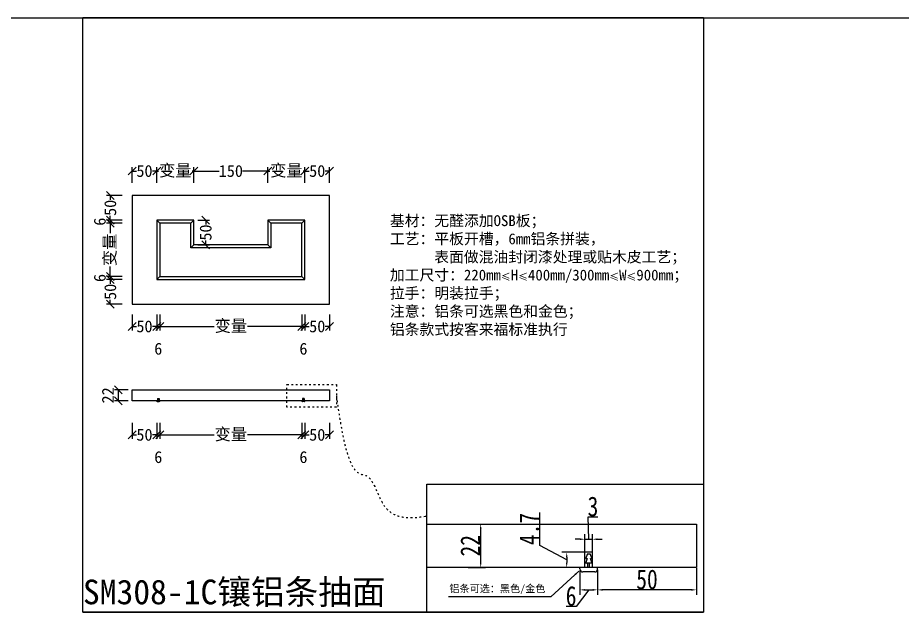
# Model space of a CAD drawing. Header units: millimetres. Extents: x 85186 to 129000, y -77269 to -36327.
# Drawn here: x 94100 to 95892, y -41287 to -40083 of the extents above; entities that cross this region are included whole.
import ezdxf

# ---------------------------------------------------------------- set-up
doc = ezdxf.new("R2010")
doc.units = ezdxf.units.MM
doc.linetypes.add('100', pattern=[30, 12, -18])
doc.styles.add('KLF-1_宋体', font='SimSun.ttf')
doc.styles.get("Standard").update_dxf_attribs({"font": 'SimSun.ttf'})
doc.styles.add('宋体', font='SimSun.ttf', dxfattribs={"width": 0.8})
doc.dimstyles.new('客来福-8', dxfattribs={"dimscale": 8, "dimtxt": 3, "dimasz": 2, "dimexe": 1, "dimexo": 1, "dimgap": 0.1, "dimtad": 0, "dimtxsty": '宋体', "dimblk": 'OBLIQUE', "dimcen": 2.5, "dimclrd": 256, "dimclre": 256, "dimclrt": 1, "dimadec": 0, "dimazin": 0, "dimtfac": 1, "dimtmove": 2, "dimatfit": 3, "dimldrblk": 'OPEN30', "dimfxl": 3, "dimfxlon": 1, "dimarcsym": 0})
doc.dimstyles.new('客来福标注小', dxfattribs={"dimscale": 20, "dimtxt": 2, "dimasz": 0.5, "dimexe": 0.5, "dimexo": 0, "dimgap": 0.05, "dimtad": 1, "dimdec": 0, "dimzin": 0, "dimdsep": 46, "dimtxsty": 'Standard', "dimcen": 0, "dimclrd": 256, "dimclre": 256, "dimclrt": 256, "dimadec": 0, "dimazin": 0, "dimtfac": 1, "dimtdec": 0, "dimtofl": 0, "dimtmove": 1, "dimatfit": 3, "dimfxl": 2.2, "dimfxlon": 1, "dimtolj": 1, "dimtzin": 0, "dimarcsym": 0})

# ---------------------------------------------------------------- blocks, each defined once
blk = doc.blocks.new('_Oblique')
at = {"color": 0, "linetype": 'ByBlock', "lineweight": -2}
blk.add_line((-0.5, -0.5), (0.5, 0.5), dxfattribs=at)
blk = doc.blocks.new('*D81')
at = {"lineweight": -2, "transparency": 16777216}
for p, q in [((94331.7, -40903.3), (94331.7, -40935.3)), ((94381.7, -40903.3), (94381.7, -40935.3)), ((94331.7, -40927.3), (94340.6, -40927.3)), ((94381.7, -40927.3), (94372.8, -40927.3))]:
    blk.add_line(p, q, dxfattribs=at)
at = {"layer": 'Defpoints', "color": 0, "transparency": 16777216}
for p in [(94381.7, -40808.4), (94331.7, -40858.4), (94381.7, -40927.3)]:
    blk.add_point(p, dxfattribs=at)
at = {"lineweight": -2, "transparency": 16777216, "xscale": 16, "yscale": 16, "zscale": 16, "rotation": 180}
blk.add_blockref('_Oblique', (94331.7, -40927.3), dxfattribs=at)
at = {"lineweight": -2, "transparency": 16777216, "xscale": 16, "yscale": 16, "zscale": 16}
blk.add_blockref('_Oblique', (94381.7, -40927.3), dxfattribs=at)
at = {"color": 1, "transparency": 16777216, "insert": (94356.7, -40927.3), "char_height": 24, "attachment_point": 5, "style": 'KLF-1_宋体'}
blk.add_mtext('50', dxfattribs=at)
blk = doc.blocks.new('_Open30')
at = {"color": 0, "linetype": 'ByBlock', "lineweight": -2}
for p, q in [((-1, 0.27), (0, 0)), ((0, 0), (-1, -0.27)), ((0, 0), (-1, 0))]:
    blk.add_line(p, q, dxfattribs=at)
blk = doc.blocks.new('*D82')
at = {"lineweight": -2, "transparency": 16777216}
for p, q in [((94381.7, -40903.3), (94381.7, -40935.3)), ((94387.7, -40903.3), (94387.7, -40935.3)), ((94381.7, -40927.3), (94387.7, -40927.3))]:
    blk.add_line(p, q, dxfattribs=at)
at = {"layer": 'Defpoints', "color": 0, "transparency": 16777216}
for p in [(94387.7, -40802.4), (94381.7, -40808.4), (94387.7, -40927.3)]:
    blk.add_point(p, dxfattribs=at)
at = {"lineweight": -2, "transparency": 16777216, "xscale": 16, "yscale": 16, "zscale": 16, "rotation": 180}
blk.add_blockref('_Oblique', (94381.7, -40927.3), dxfattribs=at)
at = {"lineweight": -2, "transparency": 16777216, "xscale": 16, "yscale": 16, "zscale": 16}
blk.add_blockref('_Oblique', (94387.7, -40927.3), dxfattribs=at)
at = {"color": 1, "transparency": 16777216, "insert": (94384.7, -40972.5), "char_height": 24, "attachment_point": 5, "style": 'KLF-1_宋体'}
blk.add_mtext('6', dxfattribs=at)
blk = doc.blocks.new('*D83')
at = {"lineweight": -2, "transparency": 16777216}
for p, q in [((94387.7, -40903.3), (94387.7, -40935.3)), ((94675.7, -40903.3), (94675.7, -40935.3)), ((94387.7, -40927.3), (94497.9, -40927.3)), ((94675.7, -40927.3), (94565.5, -40927.3))]:
    blk.add_line(p, q, dxfattribs=at)
at = {"layer": 'Defpoints', "color": 0, "transparency": 16777216}
for p in [(94387.7, -40802.4), (94675.7, -40858.4), (94675.7, -40927.3)]:
    blk.add_point(p, dxfattribs=at)
at = {"lineweight": -2, "transparency": 16777216, "xscale": 16, "yscale": 16, "zscale": 16, "rotation": 180}
blk.add_blockref('_Oblique', (94387.7, -40927.3), dxfattribs=at)
at = {"lineweight": -2, "transparency": 16777216, "xscale": 16, "yscale": 16, "zscale": 16}
blk.add_blockref('_Oblique', (94675.7, -40927.3), dxfattribs=at)
at = {"color": 1, "transparency": 16777216, "insert": (94531.7, -40927.3), "char_height": 24, "attachment_point": 5, "style": 'KLF-1_宋体'}
blk.add_mtext('变量', dxfattribs=at)
blk = doc.blocks.new('*D84')
at = {"lineweight": -2, "transparency": 16777216}
for p, q in [((94675.7, -40903.3), (94675.7, -40935.3)), ((94681.7, -40903.3), (94681.7, -40935.3)), ((94675.7, -40927.3), (94681.7, -40927.3))]:
    blk.add_line(p, q, dxfattribs=at)
at = {"layer": 'Defpoints', "color": 0, "transparency": 16777216}
for p in [(94681.7, -40808.4), (94675.7, -40858.4), (94681.7, -40927.3)]:
    blk.add_point(p, dxfattribs=at)
at = {"lineweight": -2, "transparency": 16777216, "xscale": 16, "yscale": 16, "zscale": 16, "rotation": 180}
blk.add_blockref('_Oblique', (94675.7, -40927.3), dxfattribs=at)
at = {"lineweight": -2, "transparency": 16777216, "xscale": 16, "yscale": 16, "zscale": 16}
blk.add_blockref('_Oblique', (94681.7, -40927.3), dxfattribs=at)
at = {"color": 1, "transparency": 16777216, "insert": (94678.7, -40972.5), "char_height": 24, "attachment_point": 5, "style": 'KLF-1_宋体'}
blk.add_mtext('6', dxfattribs=at)
blk = doc.blocks.new('*D85')
at = {"lineweight": -2, "transparency": 16777216}
for p, q in [((94681.7, -40903.3), (94681.7, -40935.3)), ((94731.7, -40903.3), (94731.7, -40935.3)), ((94681.7, -40927.3), (94690.6, -40927.3)), ((94731.7, -40927.3), (94722.8, -40927.3))]:
    blk.add_line(p, q, dxfattribs=at)
at = {"layer": 'Defpoints', "color": 0, "transparency": 16777216}
for p in [(94681.7, -40808.4), (94731.7, -40858.4), (94731.7, -40927.3)]:
    blk.add_point(p, dxfattribs=at)
at = {"lineweight": -2, "transparency": 16777216, "xscale": 16, "yscale": 16, "zscale": 16, "rotation": 180}
blk.add_blockref('_Oblique', (94681.7, -40927.3), dxfattribs=at)
at = {"lineweight": -2, "transparency": 16777216, "xscale": 16, "yscale": 16, "zscale": 16}
blk.add_blockref('_Oblique', (94731.7, -40927.3), dxfattribs=at)
at = {"color": 1, "transparency": 16777216, "insert": (94706.7, -40927.3), "char_height": 24, "attachment_point": 5, "style": 'KLF-1_宋体'}
blk.add_mtext('50', dxfattribs=at)
blk = doc.blocks.new('*D86')
at = {"lineweight": -2, "transparency": 16777216}
for p, q in [((94331.7, -40683.9), (94331.7, -40715.9)), ((94381.7, -40683.9), (94381.7, -40715.9)), ((94331.7, -40707.9), (94340.6, -40707.9)), ((94381.7, -40707.9), (94372.8, -40707.9))]:
    blk.add_line(p, q, dxfattribs=at)
at = {"layer": 'Defpoints', "color": 0, "transparency": 16777216}
for p in [(94381.7, -40549), (94331.7, -40639), (94381.7, -40707.9)]:
    blk.add_point(p, dxfattribs=at)
at = {"lineweight": -2, "transparency": 16777216, "xscale": 16, "yscale": 16, "zscale": 16, "rotation": 180}
blk.add_blockref('_Oblique', (94331.7, -40707.9), dxfattribs=at)
at = {"lineweight": -2, "transparency": 16777216, "xscale": 16, "yscale": 16, "zscale": 16}
blk.add_blockref('_Oblique', (94381.7, -40707.9), dxfattribs=at)
at = {"color": 1, "transparency": 16777216, "insert": (94356.7, -40707.9), "char_height": 24, "attachment_point": 5, "style": 'KLF-1_宋体'}
blk.add_mtext('50', dxfattribs=at)
blk = doc.blocks.new('*D87')
at = {"lineweight": -2, "transparency": 16777216}
for p, q in [((94381.7, -40683.9), (94381.7, -40715.9)), ((94387.7, -40683.9), (94387.7, -40715.9)), ((94381.7, -40707.9), (94387.7, -40707.9))]:
    blk.add_line(p, q, dxfattribs=at)
at = {"layer": 'Defpoints', "color": 0, "transparency": 16777216}
for p in [(94381.7, -40549), (94387.7, -40543), (94387.7, -40707.9)]:
    blk.add_point(p, dxfattribs=at)
at = {"lineweight": -2, "transparency": 16777216, "xscale": 16, "yscale": 16, "zscale": 16, "rotation": 180}
blk.add_blockref('_Oblique', (94381.7, -40707.9), dxfattribs=at)
at = {"lineweight": -2, "transparency": 16777216, "xscale": 16, "yscale": 16, "zscale": 16}
blk.add_blockref('_Oblique', (94387.7, -40707.9), dxfattribs=at)
at = {"color": 1, "transparency": 16777216, "insert": (94384.7, -40753.1), "char_height": 24, "attachment_point": 5, "style": 'KLF-1_宋体'}
blk.add_mtext('6', dxfattribs=at)
blk = doc.blocks.new('*D88')
at = {"lineweight": -2, "transparency": 16777216}
for p, q in [((94387.7, -40683.9), (94387.7, -40715.9)), ((94675.7, -40683.9), (94675.7, -40715.9)), ((94387.7, -40707.9), (94497.9, -40707.9)), ((94675.7, -40707.9), (94565.5, -40707.9))]:
    blk.add_line(p, q, dxfattribs=at)
at = {"layer": 'Defpoints', "color": 0, "transparency": 16777216}
for p in [(94387.7, -40543), (94675.7, -40543), (94675.7, -40707.9)]:
    blk.add_point(p, dxfattribs=at)
at = {"lineweight": -2, "transparency": 16777216, "xscale": 16, "yscale": 16, "zscale": 16, "rotation": 180}
blk.add_blockref('_Oblique', (94387.7, -40707.9), dxfattribs=at)
at = {"lineweight": -2, "transparency": 16777216, "xscale": 16, "yscale": 16, "zscale": 16}
blk.add_blockref('_Oblique', (94675.7, -40707.9), dxfattribs=at)
at = {"color": 1, "transparency": 16777216, "insert": (94531.7, -40707.9), "char_height": 24, "attachment_point": 5, "style": 'KLF-1_宋体'}
blk.add_mtext('变量', dxfattribs=at)
blk = doc.blocks.new('*D89')
at = {"lineweight": -2, "transparency": 16777216}
for p, q in [((94675.7, -40683.9), (94675.7, -40715.9)), ((94681.7, -40683.9), (94681.7, -40715.9)), ((94675.7, -40707.9), (94681.7, -40707.9))]:
    blk.add_line(p, q, dxfattribs=at)
at = {"layer": 'Defpoints', "color": 0, "transparency": 16777216}
for p in [(94675.7, -40543), (94681.7, -40549), (94681.7, -40707.9)]:
    blk.add_point(p, dxfattribs=at)
at = {"lineweight": -2, "transparency": 16777216, "xscale": 16, "yscale": 16, "zscale": 16, "rotation": 180}
blk.add_blockref('_Oblique', (94675.7, -40707.9), dxfattribs=at)
at = {"lineweight": -2, "transparency": 16777216, "xscale": 16, "yscale": 16, "zscale": 16}
blk.add_blockref('_Oblique', (94681.7, -40707.9), dxfattribs=at)
at = {"color": 1, "transparency": 16777216, "insert": (94678.7, -40753.1), "char_height": 24, "attachment_point": 5, "style": 'KLF-1_宋体'}
blk.add_mtext('6', dxfattribs=at)
blk = doc.blocks.new('*D90')
at = {"lineweight": -2, "transparency": 16777216}
for p, q in [((94681.7, -40683.9), (94681.7, -40715.9)), ((94731.7, -40683.9), (94731.7, -40715.9)), ((94681.7, -40707.9), (94690.6, -40707.9)), ((94731.7, -40707.9), (94722.8, -40707.9))]:
    blk.add_line(p, q, dxfattribs=at)
at = {"layer": 'Defpoints', "color": 0, "transparency": 16777216}
for p in [(94681.7, -40549), (94731.7, -40639), (94731.7, -40707.9)]:
    blk.add_point(p, dxfattribs=at)
at = {"lineweight": -2, "transparency": 16777216, "xscale": 16, "yscale": 16, "zscale": 16, "rotation": 180}
blk.add_blockref('_Oblique', (94681.7, -40707.9), dxfattribs=at)
at = {"lineweight": -2, "transparency": 16777216, "xscale": 16, "yscale": 16, "zscale": 16}
blk.add_blockref('_Oblique', (94731.7, -40707.9), dxfattribs=at)
at = {"color": 1, "transparency": 16777216, "insert": (94706.7, -40707.9), "char_height": 24, "attachment_point": 5, "style": 'KLF-1_宋体'}
blk.add_mtext('50', dxfattribs=at)
blk = doc.blocks.new('*D91')
at = {"lineweight": -2, "transparency": 16777216}
for p, q in [((94311.5, -40442.8), (94279.5, -40442.8)), ((94287.5, -40442.8), (94287.5, -40451.7)), ((94311.5, -40492.8), (94279.5, -40492.8)), ((94287.5, -40492.8), (94287.5, -40483.8))]:
    blk.add_line(p, q, dxfattribs=at)
at = {"layer": 'Defpoints', "color": 0, "transparency": 16777216}
for p in [(94387.4, -40442.8), (94287.5, -40492.8), (94387.4, -40492.8)]:
    blk.add_point(p, dxfattribs=at)
at = {"lineweight": -2, "transparency": 16777216, "xscale": 16, "yscale": 16, "zscale": 16}
for p, rotation in [((94287.5, -40442.8), 90), ((94287.5, -40492.8), 270)]:
    blk.add_blockref('_Oblique', p, dxfattribs=dict(at, rotation=rotation))
at = {"color": 1, "transparency": 16777216, "insert": (94287.5, -40467.8), "char_height": 24, "attachment_point": 5, "rotation": 90, "style": 'KLF-1_宋体'}
blk.add_mtext('50', dxfattribs=at)
blk = doc.blocks.new('*D92')
at = {"lineweight": -2, "transparency": 16777216}
for p, q in [((94311.5, -40492.8), (94279.5, -40492.8)), ((94311.5, -40498.8), (94279.5, -40498.8)), ((94287.5, -40492.8), (94287.5, -40498.8))]:
    blk.add_line(p, q, dxfattribs=at)
at = {"layer": 'Defpoints', "color": 0, "transparency": 16777216}
for p in [(94287.5, -40498.8), (94367.5, -40498.8), (94387.4, -40492.8)]:
    blk.add_point(p, dxfattribs=at)
at = {"lineweight": -2, "transparency": 16777216, "xscale": 16, "yscale": 16, "zscale": 16}
for p, rotation in [((94287.5, -40492.8), 90), ((94287.5, -40498.8), 270)]:
    blk.add_blockref('_Oblique', p, dxfattribs=dict(at, rotation=rotation))
at = {"color": 1, "transparency": 16777216, "insert": (94266.3, -40495.8), "char_height": 24, "attachment_point": 5, "rotation": 90, "style": 'KLF-1_宋体'}
blk.add_mtext('6', dxfattribs=at)
blk = doc.blocks.new('*D93')
at = {"lineweight": -2, "transparency": 16777216}
for p, q in [((94311.5, -40498.8), (94279.5, -40498.8)), ((94287.5, -40498.8), (94287.5, -40519)), ((94287.5, -40606.8), (94287.5, -40586.5)), ((94311.5, -40606.8), (94279.5, -40606.8))]:
    blk.add_line(p, q, dxfattribs=at)
at = {"layer": 'Defpoints', "color": 0, "transparency": 16777216}
for p in [(94367.5, -40498.8), (94287.5, -40606.8), (94387.7, -40606.8)]:
    blk.add_point(p, dxfattribs=at)
at = {"lineweight": -2, "transparency": 16777216, "xscale": 16, "yscale": 16, "zscale": 16}
for p, rotation in [((94287.5, -40498.8), 90), ((94287.5, -40606.8), 270)]:
    blk.add_blockref('_Oblique', p, dxfattribs=dict(at, rotation=rotation))
at = {"color": 1, "transparency": 16777216, "insert": (94287.5, -40552.8), "char_height": 24, "attachment_point": 5, "rotation": 90, "style": 'KLF-1_宋体'}
blk.add_mtext('变量', dxfattribs=at)
blk = doc.blocks.new('*D94')
at = {"lineweight": -2, "transparency": 16777216}
for p, q in [((94311.5, -40606.8), (94279.5, -40606.8)), ((94287.5, -40606.8), (94287.5, -40612.8)), ((94311.5, -40612.8), (94279.5, -40612.8))]:
    blk.add_line(p, q, dxfattribs=at)
at = {"layer": 'Defpoints', "color": 0, "transparency": 16777216}
for p in [(94387.7, -40606.8), (94287.5, -40612.8), (94368.6, -40612.8)]:
    blk.add_point(p, dxfattribs=at)
at = {"lineweight": -2, "transparency": 16777216, "xscale": 16, "yscale": 16, "zscale": 16}
for p, rotation in [((94287.5, -40606.8), 90), ((94287.5, -40612.8), 270)]:
    blk.add_blockref('_Oblique', p, dxfattribs=dict(at, rotation=rotation))
at = {"color": 1, "transparency": 16777216, "insert": (94266.3, -40609.8), "char_height": 24, "attachment_point": 5, "rotation": 90, "style": 'KLF-1_宋体'}
blk.add_mtext('6', dxfattribs=at)
blk = doc.blocks.new('*D95')
at = {"lineweight": -2, "transparency": 16777216}
for p, q in [((94311.5, -40612.8), (94279.5, -40612.8)), ((94287.5, -40612.8), (94287.5, -40621.7)), ((94287.5, -40662.8), (94287.5, -40653.8)), ((94311.5, -40662.8), (94279.5, -40662.8))]:
    blk.add_line(p, q, dxfattribs=at)
at = {"layer": 'Defpoints', "color": 0, "transparency": 16777216}
for p in [(94368.6, -40612.8), (94287.5, -40662.8), (94367.8, -40662.8)]:
    blk.add_point(p, dxfattribs=at)
at = {"lineweight": -2, "transparency": 16777216, "xscale": 16, "yscale": 16, "zscale": 16}
for p, rotation in [((94287.5, -40612.8), 90), ((94287.5, -40662.8), 270)]:
    blk.add_blockref('_Oblique', p, dxfattribs=dict(at, rotation=rotation))
at = {"color": 1, "transparency": 16777216, "insert": (94287.5, -40637.8), "char_height": 24, "attachment_point": 5, "rotation": 90, "style": 'KLF-1_宋体'}
blk.add_mtext('50', dxfattribs=at)
blk = doc.blocks.new('*D96')
at = {"lineweight": -2, "transparency": 16777216}
for p, q in [((95474.7, -41197.1), (95474.7, -41251.1)), ((95274.7, -41200.7), (95274.7, -41251.1)), ((95464.7, -41241.1), (95284.7, -41241.1))]:
    blk.add_line(p, q, dxfattribs=at)
at = {"transparency": 16777216}
for points in [[(95284.7, -41239.4), (95284.7, -41242.8), (95274.7, -41241.1)], [(95464.7, -41239.4), (95464.7, -41242.8), (95474.7, -41241.1)]]:
    blk.add_solid(points, dxfattribs=at)
at = {"layer": 'Defpoints', "color": 0, "transparency": 16777216}
for p in [(95474.7, -41174.6), (95274.7, -41200.7), (95274.7, -41241.1)]:
    blk.add_point(p, dxfattribs=at)
at = {"transparency": 16777216, "insert": (95374.7, -41220.1), "char_height": 40, "attachment_point": 5, "style": '宋体'}
blk.add_mtext('\\A1;50', dxfattribs=at)
blk = doc.blocks.new('*D97')
at = {"lineweight": -2, "transparency": 16777216}
for p, q in [((95238.7, -41202.2), (95238.7, -41251.1)), ((95274.7, -41200.7), (95274.7, -41251.1)), ((95256.7, -41241.1), (95231.2, -41274.7)), ((95248.7, -41241.1), (95264.7, -41241.1)), ((95231.2, -41274.7), (95210.8, -41274.7))]:
    blk.add_line(p, q, dxfattribs=at)
at = {"transparency": 16777216}
for points in [[(95248.7, -41239.4), (95248.7, -41242.8), (95238.7, -41241.1)], [(95264.7, -41239.4), (95264.7, -41242.8), (95274.7, -41241.1)]]:
    blk.add_solid(points, dxfattribs=at)
at = {"layer": 'Defpoints', "color": 0, "transparency": 16777216}
for p in [(95238.7, -41202.2), (95274.7, -41200.7), (95274.7, -41241.1)]:
    blk.add_point(p, dxfattribs=at)
at = {"transparency": 16777216, "insert": (95221, -41253.7), "char_height": 40, "attachment_point": 5, "style": '宋体'}
blk.add_mtext('\\A1;6', dxfattribs=at)
blk = doc.blocks.new('954')
at = {"color": 1}
for p, q in [((63905.45, 24959.38), (63905.45, 24958.88)), ((63905.45, 24958.88), (63911.45, 24958.88)), ((63906.45, 24960.38), (63910.45, 24960.38)), ((63908.15, 24958.88), (63908.15, 24957.38)), ((63908.75, 24958.88), (63908.75, 24957.38)), ((63911.45, 24959.38), (63911.45, 24958.88)), ((63907.45, 24957.25), (63907.9, 24955.88)), ((63907.45, 24955.75), (63907.88, 24954.45)), ((63907.54, 24957.38), (63909.37, 24957.38)), ((63907.9, 24955.88), (63907.54, 24955.88)), ((63909, 24955.88), (63909.46, 24957.25)), ((63909.37, 24955.88), (63909, 24955.88)), ((63909.03, 24954.45), (63909.46, 24955.75)), ((63907.98, 24954.38), (63908.93, 24954.38))]:
    blk.add_line(p, q, dxfattribs=at)
for centre, radius, start, end in [((63906.45, 24959.38), 1, 90, 180), ((63910.45, 24959.38), 1, 0, 90), ((63907.54, 24957.28), 0.1, 90, 198.4349), ((63907.54, 24955.78), 0.1, 90, 198.4349), ((63909.37, 24957.28), 0.1, 341.5651, 90), ((63909.37, 24955.78), 0.1, 341.5651, 90), ((63907.98, 24954.48), 0.1, 198.4349, 270), ((63908.93, 24954.48), 0.1, 270, 341.5651)]:
    blk.add_arc(centre, radius, start, end, dxfattribs=at)
blk = doc.blocks.new('*D98')
at = {"lineweight": -2, "transparency": 16777216}
for p, q in [((95256.6, -41138.6), (95255.6, -41093.5)), ((95255.6, -41093.5), (95274.9, -41093.5)), ((95239, -41138.6), (95229, -41138.6)), ((95249, -41182.6), (95249, -41128.6)), ((95249, -41138.6), (95264.2, -41138.6)), ((95264.2, -41182.6), (95264.2, -41128.6)), ((95274.2, -41138.6), (95284.2, -41138.6))]:
    blk.add_line(p, q, dxfattribs=at)
at = {"transparency": 16777216}
for points in [[(95239, -41136.9), (95239, -41140.3), (95249, -41138.6)], [(95274.2, -41136.9), (95274.2, -41140.3), (95264.2, -41138.6)]]:
    blk.add_solid(points, dxfattribs=at)
at = {"layer": 'Defpoints', "color": 0, "transparency": 16777216}
for p in [(95264.2, -41138.6), (95249, -41195.8), (95264.2, -41195.8)]:
    blk.add_point(p, dxfattribs=at)
at = {"transparency": 16777216, "insert": (95265.3, -41072.5), "char_height": 40, "attachment_point": 5, "style": '宋体'}
blk.add_mtext('\\A1;3', dxfattribs=at)
blk = doc.blocks.new('*D99')
at = {"lineweight": -2, "transparency": 16777216}
for p, q in [((95157.4, -41151.1), (95157.4, -41084.7)), ((95212.1, -41180.4), (95157.4, -41151.1)), ((95256.1, -41165), (95202.1, -41165)), ((95212.1, -41175), (95212.1, -41185.8)), ((95256.1, -41195.8), (95202.1, -41195.8))]:
    blk.add_line(p, q, dxfattribs=at)
at = {"transparency": 16777216}
for points in [[(95210.4, -41175), (95213.7, -41175), (95212.1, -41165)], [(95210.4, -41185.8), (95213.7, -41185.8), (95212.1, -41195.8)]]:
    blk.add_solid(points, dxfattribs=at)
at = {"layer": 'Defpoints', "color": 0, "transparency": 16777216}
for p in [(95264.2, -41165), (95212.1, -41195.8), (95269.7, -41195.8)]:
    blk.add_point(p, dxfattribs=at)
at = {"transparency": 16777216, "insert": (95136.4, -41117.9), "char_height": 40, "attachment_point": 5, "rotation": 90, "style": '宋体'}
blk.add_mtext('\\A1;4.7', dxfattribs=at)
blk = doc.blocks.new('*D203')
at = {"lineweight": -2, "transparency": 16777216}
for p, q in [((95012.7, -41107.8), (95047.8, -41107.8)), ((95037.8, -41185.8), (95037.8, -41117.8)), ((95012.7, -41195.8), (95047.8, -41195.8))]:
    blk.add_line(p, q, dxfattribs=at)
at = {"transparency": 16777216}
for points in [[(95036.1, -41117.8), (95039.5, -41117.8), (95037.8, -41107.8)], [(95036.1, -41185.8), (95039.5, -41185.8), (95037.8, -41195.8)]]:
    blk.add_solid(points, dxfattribs=at)
at = {"layer": 'Defpoints', "color": 0, "transparency": 16777216}
for p in [(95012.7, -41107.8), (95037.8, -41107.8), (95012.7, -41195.8)]:
    blk.add_point(p, dxfattribs=at)
at = {"transparency": 16777216, "insert": (95016.8, -41151.8), "char_height": 40, "attachment_point": 5, "rotation": 90, "style": '宋体'}
blk.add_mtext('\\A1;22', dxfattribs=at)
blk = doc.blocks.new('*D262')
at = {"lineweight": -2, "transparency": 16777216}
for p, q in [((94323.7, -40836.4), (94295.7, -40836.4)), ((94303.7, -40836.4), (94303.7, -40858.4)), ((94323.7, -40858.4), (94295.7, -40858.4))]:
    blk.add_line(p, q, dxfattribs=at)
at = {"layer": 'Defpoints', "color": 0, "transparency": 16777216}
for p in [(94331.7, -40836.4), (94303.7, -40858.4), (94331.7, -40858.4)]:
    blk.add_point(p, dxfattribs=at)
at = {"lineweight": -2, "transparency": 16777216, "xscale": 16, "yscale": 16, "zscale": 16}
for p, rotation in [((94303.7, -40836.4), 90), ((94303.7, -40858.4), 270)]:
    blk.add_blockref('_Oblique', p, dxfattribs=dict(at, rotation=rotation))
at = {"color": 1, "transparency": 16777216, "insert": (94282.5, -40847.4), "char_height": 24, "attachment_point": 5, "rotation": 90, "style": 'KLF-1_宋体'}
blk.add_mtext('22', dxfattribs=at)
blk = doc.blocks.new('*D263')
at = {"lineweight": -2, "transparency": 16777216}
for p, q in [((94464.7, -40492.8), (94488.7, -40492.8)), ((94480.7, -40492.8), (94480.7, -40501.7)), ((94480.7, -40542.8), (94480.7, -40533.8)), ((94464.7, -40542.8), (94488.7, -40542.8))]:
    blk.add_line(p, q, dxfattribs=at)
at = {"layer": 'Defpoints', "color": 0, "transparency": 16777216}
for p in [(94456.7, -40492.8), (94456.7, -40542.8), (94480.7, -40542.8)]:
    blk.add_point(p, dxfattribs=at)
at = {"lineweight": -2, "transparency": 16777216, "xscale": 16, "yscale": 16, "zscale": 16}
for p, rotation in [((94480.7, -40492.8), 90), ((94480.7, -40542.8), 270)]:
    blk.add_blockref('_Oblique', p, dxfattribs=dict(at, rotation=rotation))
at = {"color": 1, "transparency": 16777216, "insert": (94480.7, -40517.8), "char_height": 24, "attachment_point": 5, "rotation": 90, "style": 'KLF-1_宋体'}
blk.add_mtext('50', dxfattribs=at)
blk = doc.blocks.new('*D175')
at = {"lineweight": -2, "transparency": 16777216}
for p, q in [((94456.7, -40417.3), (94456.7, -40385.3)), ((94606.7, -40417.3), (94606.7, -40385.3)), ((94456.7, -40393.3), (94508, -40393.3)), ((94606.7, -40393.3), (94555.4, -40393.3))]:
    blk.add_line(p, q, dxfattribs=at)
at = {"layer": 'Defpoints', "color": 0, "transparency": 16777216}
for p in [(94606.7, -40393.3), (94456.7, -40458.3), (94606.7, -40458.3)]:
    blk.add_point(p, dxfattribs=at)
at = {"lineweight": -2, "transparency": 16777216, "xscale": 16, "yscale": 16, "zscale": 16, "rotation": 180}
blk.add_blockref('_Oblique', (94456.7, -40393.3), dxfattribs=at)
at = {"lineweight": -2, "transparency": 16777216, "xscale": 16, "yscale": 16, "zscale": 16}
blk.add_blockref('_Oblique', (94606.7, -40393.3), dxfattribs=at)
at = {"color": 1, "transparency": 16777216, "insert": (94531.7, -40393.3), "char_height": 24, "attachment_point": 5, "style": 'KLF-1_宋体'}
blk.add_mtext('150', dxfattribs=at)
blk = doc.blocks.new('*D176')
at = {"lineweight": -2, "transparency": 16777216}
for p, q in [((94381.7, -40417.3), (94381.7, -40385.3)), ((94456.7, -40417.3), (94456.7, -40385.3)), ((94381.7, -40393.3), (94385.4, -40393.3)), ((94456.7, -40393.3), (94453, -40393.3))]:
    blk.add_line(p, q, dxfattribs=at)
at = {"layer": 'Defpoints', "color": 0, "transparency": 16777216}
for p in [(94456.7, -40393.3), (94381.7, -40458.3), (94456.7, -40458.3)]:
    blk.add_point(p, dxfattribs=at)
at = {"lineweight": -2, "transparency": 16777216, "xscale": 16, "yscale": 16, "zscale": 16, "rotation": 180}
blk.add_blockref('_Oblique', (94381.7, -40393.3), dxfattribs=at)
at = {"lineweight": -2, "transparency": 16777216, "xscale": 16, "yscale": 16, "zscale": 16}
blk.add_blockref('_Oblique', (94456.7, -40393.3), dxfattribs=at)
at = {"color": 1, "transparency": 16777216, "insert": (94419.2, -40393.3), "char_height": 24, "attachment_point": 5, "style": 'KLF-1_宋体'}
blk.add_mtext('变量', dxfattribs=at)
blk = doc.blocks.new('*D177')
at = {"lineweight": -2, "transparency": 16777216}
for p, q in [((94606.7, -40417.3), (94606.7, -40385.3)), ((94681.7, -40417.3), (94681.7, -40385.3)), ((94606.7, -40393.3), (94610.4, -40393.3)), ((94681.7, -40393.3), (94678, -40393.3))]:
    blk.add_line(p, q, dxfattribs=at)
at = {"layer": 'Defpoints', "color": 0, "transparency": 16777216}
for p in [(94681.7, -40393.3), (94606.7, -40458.3), (94681.7, -40458.3)]:
    blk.add_point(p, dxfattribs=at)
at = {"lineweight": -2, "transparency": 16777216, "xscale": 16, "yscale": 16, "zscale": 16, "rotation": 180}
blk.add_blockref('_Oblique', (94606.7, -40393.3), dxfattribs=at)
at = {"lineweight": -2, "transparency": 16777216, "xscale": 16, "yscale": 16, "zscale": 16}
blk.add_blockref('_Oblique', (94681.7, -40393.3), dxfattribs=at)
at = {"color": 1, "transparency": 16777216, "insert": (94644.2, -40393.3), "char_height": 24, "attachment_point": 5, "style": 'KLF-1_宋体'}
blk.add_mtext('变量', dxfattribs=at)
blk = doc.blocks.new('*D178')
at = {"lineweight": -2, "transparency": 16777216}
for p, q in [((94681.7, -40417.3), (94681.7, -40385.3)), ((94731.7, -40417.3), (94731.7, -40385.3)), ((94681.7, -40393.3), (94690.6, -40393.3)), ((94731.7, -40393.3), (94722.8, -40393.3))]:
    blk.add_line(p, q, dxfattribs=at)
at = {"layer": 'Defpoints', "color": 0, "transparency": 16777216}
for p in [(94731.7, -40393.3), (94681.7, -40458.3), (94731.7, -40458.3)]:
    blk.add_point(p, dxfattribs=at)
at = {"lineweight": -2, "transparency": 16777216, "xscale": 16, "yscale": 16, "zscale": 16, "rotation": 180}
blk.add_blockref('_Oblique', (94681.7, -40393.3), dxfattribs=at)
at = {"lineweight": -2, "transparency": 16777216, "xscale": 16, "yscale": 16, "zscale": 16}
blk.add_blockref('_Oblique', (94731.7, -40393.3), dxfattribs=at)
at = {"color": 1, "transparency": 16777216, "insert": (94706.7, -40393.3), "char_height": 24, "attachment_point": 5, "style": 'KLF-1_宋体'}
blk.add_mtext('50', dxfattribs=at)
blk = doc.blocks.new('*D179')
at = {"lineweight": -2, "transparency": 16777216}
for p, q in [((94331.7, -40417.3), (94331.7, -40385.3)), ((94381.7, -40417.3), (94381.7, -40385.3)), ((94331.7, -40393.3), (94340.6, -40393.3)), ((94381.7, -40393.3), (94372.8, -40393.3))]:
    blk.add_line(p, q, dxfattribs=at)
at = {"layer": 'Defpoints', "color": 0, "transparency": 16777216}
for p in [(94331.7, -40393.3), (94331.7, -40458.3), (94381.7, -40458.3)]:
    blk.add_point(p, dxfattribs=at)
at = {"lineweight": -2, "transparency": 16777216, "xscale": 16, "yscale": 16, "zscale": 16, "rotation": 180}
blk.add_blockref('_Oblique', (94331.7, -40393.3), dxfattribs=at)
at = {"lineweight": -2, "transparency": 16777216, "xscale": 16, "yscale": 16, "zscale": 16}
blk.add_blockref('_Oblique', (94381.7, -40393.3), dxfattribs=at)
at = {"color": 1, "transparency": 16777216, "insert": (94356.7, -40393.3), "char_height": 24, "attachment_point": 5, "style": 'KLF-1_宋体'}
blk.add_mtext('50', dxfattribs=at)

msp = doc.modelspace()

# ---------------------------------------------------------------- linework, layer by layer
for p, q in [((85318.615, -40082.897), (128999.726, -40082.897)), ((94777.853, -40082.897), (94446.694, -40082.897)), ((94915.962, -40082.897), (94777.853, -40082.897)), ((94777.853, -40082.897), (95254.991, -40082.897)), ((95254.991, -40082.897), (94915.962, -40082.897)), ((95489.193, -40082.897), (95254.991, -40082.897)), ((95489.193, -40082.897), (95254.991, -40082.897)), ((94232.068, -41286.52), (95489.193, -41286.52))]:
    msp.add_line(p, q)
at = {"color": 0}
for p, q in [((95489.193, -40082.897), (94232.068, -40082.897)), ((94232.068, -40082.897), (95489.193, -40082.897)), ((94232.068, -41286.52), (94232.068, -40082.897)), ((95489.193, -40082.897), (94232.068, -40082.897)), ((94387.694, -40498.756), (94381.694, -40492.756)), ((94450.694, -40498.756), (94456.694, -40492.756)), ((94450.694, -40548.756), (94450.694, -40498.756)), ((94456.694, -40542.756), (94456.694, -40492.756)), ((94606.694, -40492.756), (94606.694, -40542.756)), ((94612.694, -40498.756), (94606.694, -40492.756)), ((94612.694, -40498.756), (94612.694, -40548.756)), ((94675.694, -40498.756), (94681.694, -40492.756)), ((94456.694, -40542.756), (94450.694, -40548.756)), ((94612.694, -40548.756), (94450.694, -40548.756)), ((94606.694, -40542.756), (94456.694, -40542.756)), ((94606.694, -40542.756), (94612.694, -40548.756)), ((94387.694, -40606.756), (94381.694, -40612.756)), ((94681.694, -40612.756), (94675.694, -40606.756)), ((95249.021, -41195.805), (95249.021, -41164.952)), ((95264.165, -41164.952), (95249.021, -41164.952)), ((95264.165, -41195.805), (95264.165, -41164.952))]:
    msp.add_line(p, q, dxfattribs=at)
at = {"color": 3}
msp.add_line((95489.193, -40082.897), (95489.193, -41286.52), dxfattribs=at)
at = {"color": 251}
for p, q in [((94383.223, -40853.433), (94383.223, -40858.433)), ((94383.223, -40853.433), (94386.223, -40853.433)), ((94386.223, -40853.433), (94386.223, -40858.433)), ((94677.165, -40853.433), (94677.165, -40858.433)), ((94680.165, -40853.433), (94677.165, -40853.433)), ((94680.165, -40853.433), (94680.165, -40858.433))]:
    msp.add_line(p, q, dxfattribs=at)
at = {"color": 0}
for points in [[(94232.068, -40082.897), (95489.192, -40082.897), (95489.192, -41286.52), (94232.068, -41286.52)], [(94928.657, -41027.159), (95489.192, -41027.159), (95489.192, -41286.52), (94928.657, -41286.52)]]:
    msp.add_lwpolyline(points, close=True, dxfattribs=at)
for points in [[(94331.694, -40662.756), (94731.694, -40662.756), (94731.694, -40442.756), (94331.694, -40442.756)], [(94331.694, -40836.433), (94731.694, -40836.433), (94731.694, -40858.433), (94331.694, -40858.433)]]:
    msp.add_lwpolyline(points, close=True)
for points in [[(94456.694, -40492.756), (94381.694, -40492.756), (94381.694, -40612.756), (94681.694, -40612.756), (94681.694, -40492.756), (94606.694, -40492.756)], [(94450.694, -40498.756), (94387.694, -40498.756), (94387.694, -40606.756), (94675.694, -40606.756), (94675.694, -40498.756), (94612.694, -40498.756)]]:
    msp.add_lwpolyline(points)
at = {"color": 0, "linetype": '100', "ltscale": 0.3}
for points in [[(94645.409, -40825.549), (94745.475, -40825.549), (94745.475, -40871.473), (94645.409, -40871.473)], [(94928.657, -41027.159), (95489.192, -41027.159), (95489.192, -41286.52), (94928.657, -41286.52)]]:
    msp.add_lwpolyline(points, close=True, dxfattribs=at)
at = {"color": 0}
msp.add_lwpolyline([(94928.657, -41107.805), (95474.743, -41107.805), (95474.743, -41195.805), (94928.657, -41195.805)], dxfattribs=at)
at = {"color": 0, "linetype": '100', "ltscale": 0.3}
msp.add_open_spline([(94745.475, -40848.511), (94768.16, -41020.805), (94816.013, -40984.5), (94836.943, -41097.284), (94893.931, -41097.655), (94928.657, -41091.634)], degree=3, knots=[0, 0, 0, 0, 66.39271652, 140.04578463, 230.75795967, 230.75795967, 230.75795967, 230.75795967], dxfattribs=at)

# ---------------------------------------------------------------- block references
at = {"xscale": -1, "rotation": 180}
msp.add_blockref('954', (30476.24, -15899.555), dxfattribs=at)
at = {"rotation": 180}
msp.add_blockref('954', (158587.148, -15899.555), dxfattribs=at)
at = {"xscale": 6, "yscale": 6, "zscale": 6, "rotation": 180}
msp.add_blockref('954', (478707.468, 108557.466), dxfattribs=at)

# ---------------------------------------------------------------- texts
at = {"lineweight": 25, "attachment_point": 1, "style": 'KLF-1_宋体'}
for s, insert, char_height, width in [('基材：无醛添加OSB板；\\P工艺：平板开槽，6mm铝条拼装，\\P      表面做混油封闭漆处理或贴木皮工艺；\\P加工尺寸：220mm{\\H0.6667x;≤}H{\\H0.6667x;≤}400mm/300mm{\\H0.6667x;≤\\H1.5x;W\\H0.6667x;≤\\H1.5x;900mm}；\\P拉手：明装拉手；\\P注意：铝条可选黑色和金色；\\P铝条款式按客来福标准执行', (94853.884, -40482.756), 22, 1691.65503), ('SM308-1C镶铝条抽面', (94232.068, -41220.319), 50, 6766.6201), ('{\\C1;铝条可选：黑色/金色}', (94974.488, -41231.119), 15, 6766.6201)]:
    msp.add_mtext(s, dxfattribs=dict(at, insert=insert, char_height=char_height, width=width))

# ---------------------------------------------------------------- dimensions: what is measured, and where the dimension line sits
at = {"color": 0}
for base, p1, p2, picture, middle in [((94331.694, -40393.313), (94381.694, -40458.281), (94331.694, -40458.281), '*D179', (94356.694, -40393.313)), ((94606.694, -40393.313), (94456.694, -40458.281), (94606.694, -40458.281), '*D175', (94531.694, -40393.313)), ((94731.694, -40393.313), (94681.694, -40458.281), (94731.694, -40458.281), '*D178', (94706.694, -40393.313)), ((94381.694, -40707.858), (94331.694, -40638.961), (94381.694, -40548.961), '*D86', (94356.694, -40707.858)), ((94387.694, -40707.858), (94381.694, -40548.961), (94387.694, -40542.961), '*D87', (94384.694, -40753.058)), ((94681.694, -40707.858), (94675.694, -40542.961), (94681.694, -40548.961), '*D89', (94678.694, -40753.058)), ((94731.694, -40707.858), (94681.694, -40548.961), (94731.694, -40638.961), '*D90', (94706.694, -40707.858)), ((94387.694, -40927.33), (94381.694, -40808.433), (94387.694, -40802.433), '*D82', (94384.694, -40972.53)), ((94381.694, -40927.33), (94331.694, -40858.433), (94381.694, -40808.433), '*D81', (94356.694, -40927.33)), ((94681.694, -40927.33), (94675.694, -40858.433), (94681.694, -40808.433), '*D84', (94678.694, -40972.53)), ((94731.694, -40927.33), (94681.694, -40808.433), (94731.694, -40858.433), '*D85', (94706.694, -40927.33))]:
    dim = msp.add_linear_dim(base=base, p1=p1, p2=p2, dimstyle='客来福-8', override={"dimtxsty": 'KLF-1_宋体'}, dxfattribs=at)
    dim.commit()
    dim.dimension.update_dxf_attribs({"geometry": picture, "text_midpoint": middle})
for base, p1, p2, text, dimstyle, override, picture, middle in [((94456.694, -40393.313), (94381.694, -40458.281), (94456.694, -40458.281), '变量', '客来福-8', {"dimtxsty": 'KLF-1_宋体'}, '*D176', (94419.194, -40393.313)), ((94681.694, -40393.313), (94606.694, -40458.281), (94681.694, -40458.281), '变量', '客来福-8', {"dimtxsty": 'KLF-1_宋体'}, '*D177', (94644.194, -40393.313)), ((94675.694, -40707.858), (94387.694, -40542.961), (94675.694, -40542.961), '变量', '客来福-8', {"dimtxsty": 'KLF-1_宋体'}, '*D88', (94531.694, -40707.858)), ((94675.694, -40927.33), (94387.694, -40802.433), (94675.694, -40858.433), '变量', '客来福-8', {"dimtxsty": 'KLF-1_宋体'}, '*D83', (94531.694, -40927.33)), ((95274.743, -41241.101), (95474.743, -41174.553), (95274.743, -41200.736), '50', '客来福标注小', {"dimtxsty": '宋体'}, '*D96', (95374.743, -41220.101))]:
    dim = msp.add_linear_dim(base=base, p1=p1, p2=p2, text=text, dimstyle=dimstyle, override=override, dxfattribs=at)
    dim.commit()
    dim.dimension.update_dxf_attribs({"geometry": picture, "text_midpoint": middle})
for base, p1, p2, picture, middle in [((94287.491, -40492.756), (94387.434, -40442.756), (94387.434, -40492.756), '*D91', (94287.491, -40467.756)), ((94287.491, -40498.756), (94387.434, -40492.756), (94367.462, -40498.756), '*D92', (94266.291, -40495.756)), ((94480.675, -40542.756), (94456.694, -40492.756), (94456.694, -40542.756), '*D263', (94480.675, -40517.756)), ((94287.491, -40612.756), (94387.694, -40606.756), (94368.621, -40612.756), '*D94', (94266.291, -40609.756)), ((94287.491, -40662.756), (94368.621, -40612.756), (94367.837, -40662.756), '*D95', (94287.491, -40637.756)), ((94303.694, -40858.433), (94331.694, -40836.433), (94331.694, -40858.433), '*D262', (94282.494, -40847.433))]:
    dim = msp.add_linear_dim(base=base, p1=p1, p2=p2, angle=90, dimstyle='客来福-8', override={"dimtxsty": 'KLF-1_宋体'}, dxfattribs=at)
    dim.commit()
    dim.dimension.update_dxf_attribs({"geometry": picture, "text_midpoint": middle})
for base, p1, p2, text, dimstyle, override, picture, middle in [((94287.491, -40606.756), (94367.462, -40498.756), (94387.694, -40606.756), '变量', '客来福-8', {"dimtxsty": 'KLF-1_宋体'}, '*D93', (94287.491, -40552.756)), ((95037.802, -41107.805), (95012.715, -41195.805), (95012.715, -41107.805), '22', '客来福标注小', {"dimtxsty": '宋体'}, '*D203', (95016.802, -41151.805))]:
    dim = msp.add_linear_dim(base=base, p1=p1, p2=p2, angle=90, text=text, dimstyle=dimstyle, override=override, dxfattribs=at)
    dim.commit()
    dim.dimension.update_dxf_attribs({"geometry": picture, "text_midpoint": middle})
for base, p1, p2, text, picture, middle in [((95264.165, -41138.605), (95249.021, -41195.752), (95264.165, -41195.752), '3', '*D98', (95256.593, -41093.516)), ((95274.743, -41241.101), (95238.743, -41202.236), (95274.743, -41200.736), '6', '*D97', (95230.179, -41274.732))]:
    dim = msp.add_linear_dim(base=base, p1=p1, p2=p2, text=text, dimstyle='客来福标注小', override={"dimtxsty": '宋体'}, dxfattribs=at)
    dim.commit()
    dim.dimension.update_dxf_attribs({"geometry": picture, "text_midpoint": middle, "dimtype": 128})
dim = msp.add_linear_dim(base=(95212.074, -41195.805), p1=(95264.165, -41164.952), p2=(95269.745, -41195.805), angle=90, text='4.7', dimstyle='客来福标注小', override={"dimtxsty": '宋体'}, dxfattribs=at)
dim.commit()
dim.dimension.update_dxf_attribs({"geometry": '*D99', "text_midpoint": (95157.387, -41150.105), "dimtype": 128})

# ---------------------------------------------------------------- leaders
msp.add_leader([(95236.973, -41203.104), (95179.743, -41255.376), (94972.288, -41255.376)], dimstyle='客来福标注小', override={"dimgap": 0.05, "dimtad": 0}, dxfattribs=at)

doc.saveas('drawing.dxf')
